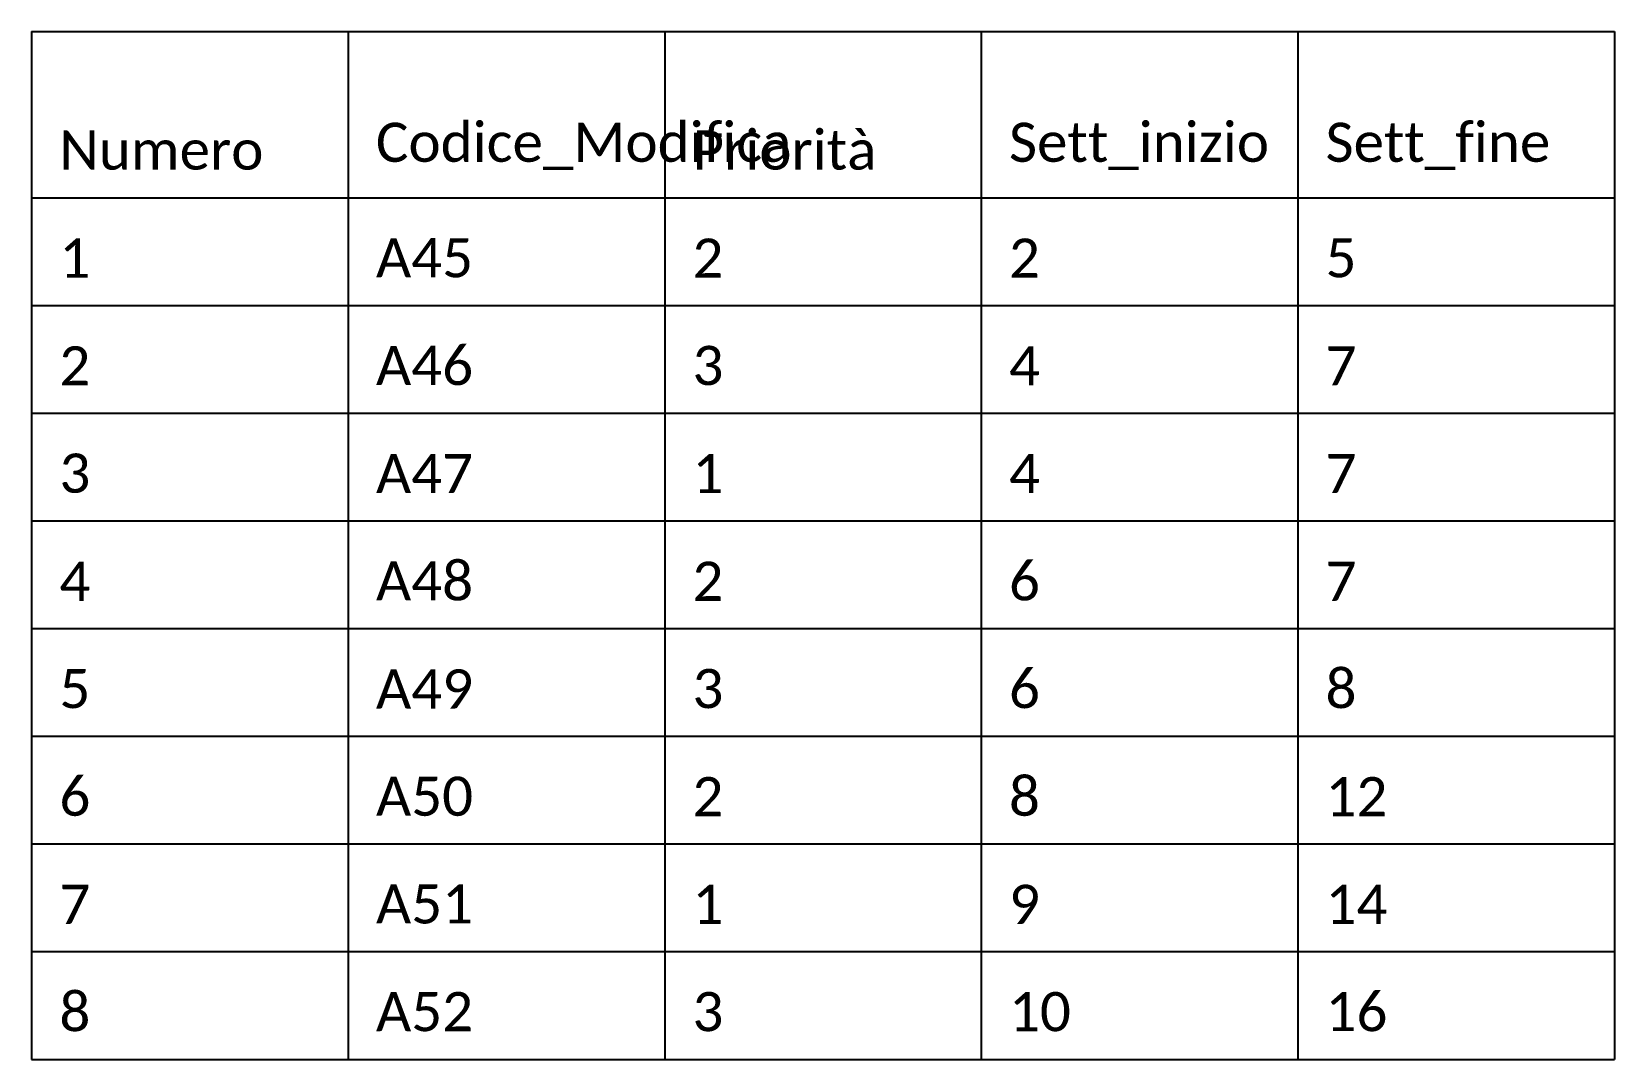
# Model space of a CAD drawing. Header units: millimetres. Extents: x 0 to 85.6, y -55.6 to 0.
import ezdxf

# ---------------------------------------------------------------- set-up
doc = ezdxf.new("R2010")
doc.units = ezdxf.units.MM
doc.styles.get("Standard").update_dxf_attribs({"font": 'arial.ttf'})

# ---------------------------------------------------------------- blocks, each defined once
blk = doc.blocks.new('*T1')
at = {"color": 0, "linetype": 'ByBlock', "lineweight": -2, "transparency": 16777216}
for p, q in [((0, 0), (85.567, 0)), ((0, 0), (0, -55.561)), ((17.113, 0), (17.113, -55.561)), ((34.227, 0), (34.227, -55.561)), ((51.34, 0), (51.34, -55.561)), ((68.453, 0), (68.453, -55.561)), ((85.567, 0), (85.567, -55.561)), ((0, -8.983), (85.567, -8.983)), ((0, -14.805), (85.567, -14.805)), ((0, -20.628), (85.567, -20.628)), ((0, -26.45), (85.567, -26.45)), ((0, -32.272), (85.567, -32.272)), ((0, -38.094), (85.567, -38.094)), ((0, -43.916), (85.567, -43.916)), ((0, -49.739), (85.567, -49.739)), ((0, -55.561), (85.567, -55.561))]:
    blk.add_line(p, q, dxfattribs=at)
at = {"color": 0, "transparency": 16777216, "char_height": 2.11667, "width": 14.11333, "attachment_point": 7}
for s, insert in [('{\\fCalibri|b0|i0|c0;Codice_Modifica', (18.613, -7.483)), ('{\\fCalibri|b0|i0|c0;Sett_inizio', (52.84, -7.483)), ('{\\fCalibri|b0|i0|c0;Sett_fine', (69.953, -7.483)), ('{\\fCalibri|b0|i0|c0;Numero', (1.5, -7.483)), ('{\\fCalibri|b0|i0|c0;Priorità', (35.727, -7.483)), ('{\\fCalibri|b0|i0|c0;1', (1.5, -13.305)), ('{\\fCalibri|b0|i0|c0;A45', (18.613, -13.305)), ('{\\fCalibri|b0|i0|c0;2', (35.727, -13.305)), ('{\\fCalibri|b0|i0|c0;2', (52.84, -13.305)), ('{\\fCalibri|b0|i0|c0;5', (69.953, -13.305)), ('{\\fCalibri|b0|i0|c0;2', (1.5, -19.128)), ('{\\fCalibri|b0|i0|c0;A46', (18.613, -19.128)), ('{\\fCalibri|b0|i0|c0;3', (35.727, -19.128)), ('{\\fCalibri|b0|i0|c0;4', (52.84, -19.128)), ('{\\fCalibri|b0|i0|c0;7', (69.953, -19.128)), ('{\\fCalibri|b0|i0|c0;3', (1.5, -24.95)), ('{\\fCalibri|b0|i0|c0;A47', (18.613, -24.95)), ('{\\fCalibri|b0|i0|c0;1', (35.727, -24.95)), ('{\\fCalibri|b0|i0|c0;4', (52.84, -24.95)), ('{\\fCalibri|b0|i0|c0;7', (69.953, -24.95)), ('{\\fCalibri|b0|i0|c0;4', (1.5, -30.772)), ('{\\fCalibri|b0|i0|c0;A48', (18.613, -30.772)), ('{\\fCalibri|b0|i0|c0;2', (35.727, -30.772)), ('{\\fCalibri|b0|i0|c0;6', (52.84, -30.772)), ('{\\fCalibri|b0|i0|c0;7', (69.953, -30.772)), ('{\\fCalibri|b0|i0|c0;5', (1.5, -36.594)), ('{\\fCalibri|b0|i0|c0;A49', (18.613, -36.594)), ('{\\fCalibri|b0|i0|c0;3', (35.727, -36.594)), ('{\\fCalibri|b0|i0|c0;6', (52.84, -36.594)), ('{\\fCalibri|b0|i0|c0;8', (69.953, -36.594)), ('{\\fCalibri|b0|i0|c0;6', (1.5, -42.416)), ('{\\fCalibri|b0|i0|c0;8', (52.84, -42.416)), ('{\\fCalibri|b0|i0|c0;A50', (18.613, -42.416)), ('{\\fCalibri|b0|i0|c0;2', (35.727, -42.416)), ('{\\fCalibri|b0|i0|c0;12', (69.953, -42.416)), ('{\\fCalibri|b0|i0|c0;7', (1.5, -48.239)), ('{\\fCalibri|b0|i0|c0;A51', (18.613, -48.239)), ('{\\fCalibri|b0|i0|c0;1', (35.727, -48.239)), ('{\\fCalibri|b0|i0|c0;9', (52.84, -48.239)), ('{\\fCalibri|b0|i0|c0;14', (69.953, -48.239)), ('{\\fCalibri|b0|i0|c0;8', (1.5, -54.061)), ('{\\fCalibri|b0|i0|c0;A52', (18.613, -54.061)), ('{\\fCalibri|b0|i0|c0;3', (35.727, -54.061)), ('{\\fCalibri|b0|i0|c0;10', (52.84, -54.061)), ('{\\fCalibri|b0|i0|c0;16', (69.953, -54.061))]:
    blk.add_mtext(s, dxfattribs=dict(at, insert=insert))

msp = doc.modelspace()

# ---------------------------------------------------------------- block references
msp.add_blockref('*T1', (0, 0))

doc.saveas('drawing.dxf')
